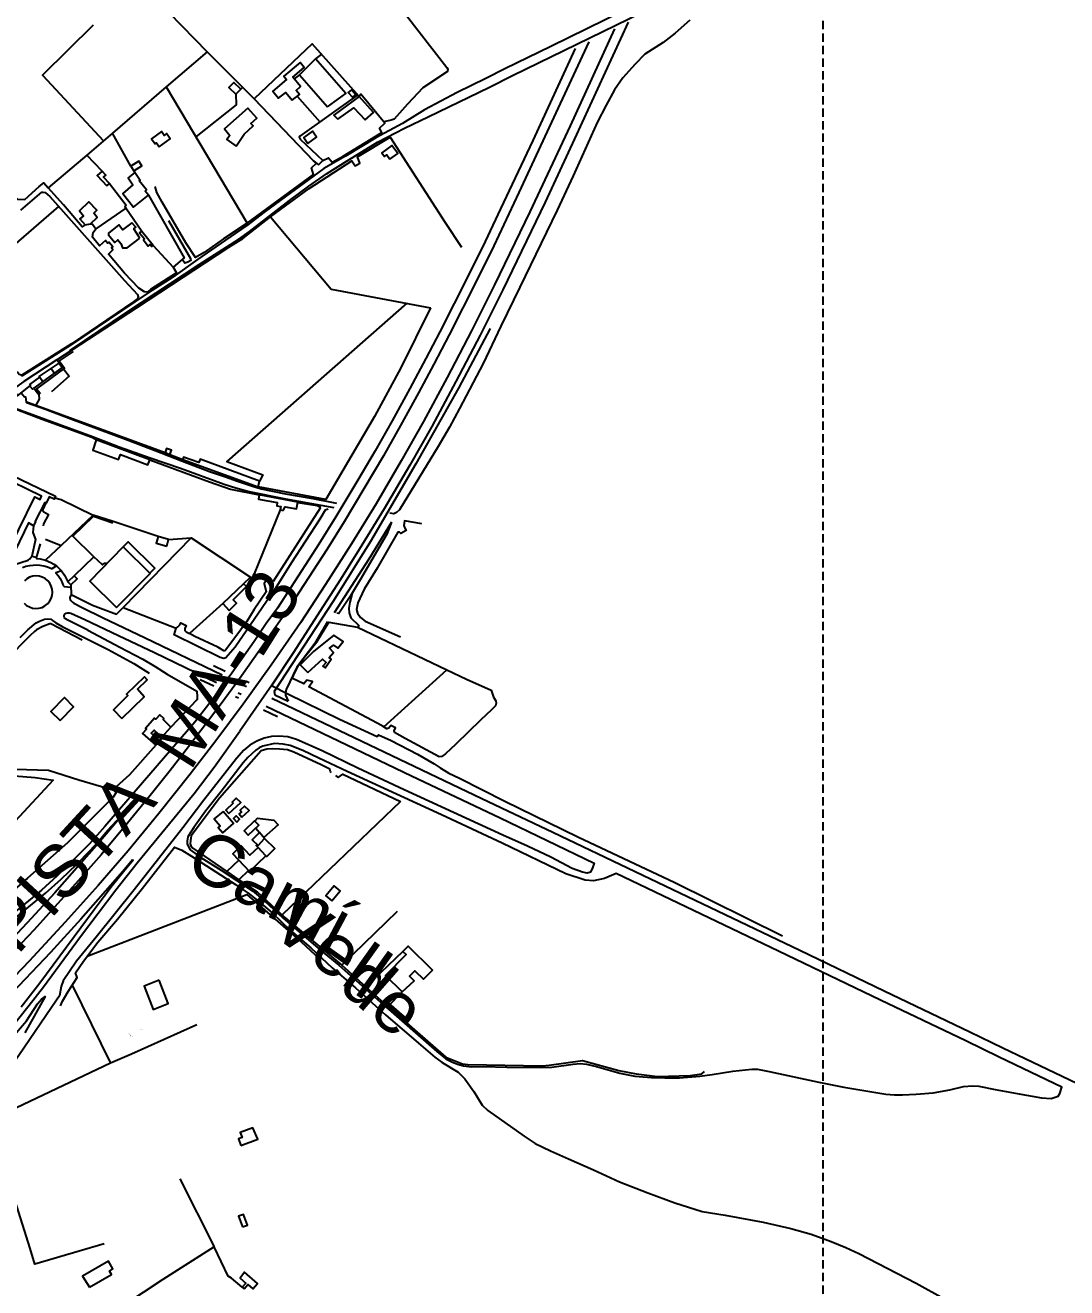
# Model space of a CAD drawing. Header units: millimetres. Extents: x 487814 to 495125, y 4392873 to 4398925.
# Drawn here: x 493557 to 494349, y 4396120 to 4397081 of the extents above; entities that cross this region are included whole.
import ezdxf
from ezdxf.enums import TextEntityAlignment as Align

# ---------------------------------------------------------------- set-up
doc = ezdxf.new("R2010")
doc.units = ezdxf.units.MM
doc.linetypes.add('TRAZOS2', pattern=[9.525, 6.35, -3.175])
for name, color, linetype in [('Acometida_rotulo', 7, 'Continuous'), ('Cartografia_Base', 8, 'Continuous'), ('Texto_Cartografia_Territorial', 7, 'Continuous'), ('Tramo_MT__15_S_E_Trazado', 5, 'TRAZOS2')]:
    doc.layers.add(name, color=color, linetype=linetype)
doc.styles.get("Standard").update_dxf_attribs({"font": 'arial.ttf'})

msp = doc.modelspace()

# ---------------------------------------------------------------- linework, layer by layer
at = {"layer": 'Cartografia_Base'}
for p, q in [((493824.47, 4397117.07, 103.35), (493877.32, 4397048.73, 99.79)), ((493665.82, 4397090.56, 105.06), (493695.21, 4397060.81, 104.54)), ((493782.07, 4397058.84, 100.88), (493777.56, 4397055.26, 100.89)), ((493765.18, 4397043.17, 100.89), (493761.18, 4397040.19, 100.89)), ((493663.99, 4397034.15, 102.28), (493623.2, 4396998.87, 101.88)), ((493722.04, 4397033.65, 101.08), (493720.72, 4397032.36, 101.05)), ((493763.45, 4397026.86, 100.47), (493780.67, 4397007.4, 100)), ((493623.2, 4396998.87, 101.88), (493603.55, 4396982.06, 101.85)), ((493637.07, 4396973.77, 103.77), (493623.2, 4396998.87, 101.88)), ((493603.55, 4396982.06, 101.85), (493574.25, 4396957.14, 101.98)), ((493615.15, 4396969.91, 102.93), (493603.55, 4396982.06, 101.85)), ((493639.3, 4396970.18, 103.77), (493640.02, 4396968.97, 103.77)), ((493582.04, 4396943.14, 101.11), (493536.19, 4396903.33, 99.59)), ((493633.12, 4396941.82, 101.98), (493610.5, 4396926.08, 101.61)), ((493645.39, 4396924, 101.94), (493633.12, 4396941.82, 101.98)), ((493654.05, 4396913.4, 101.6), (493669.24, 4396896.85, 101.22)), ((493567.91, 4396813.12, 98.78), (493570.17, 4396809.84, 98.55)), ((493576.57, 4396819.83, 97.68), (493578.95, 4396816.31, 98.44)), ((493570.17, 4396809.84, 98.55), (493563.17, 4396804.67, 98.36)), ((493563.17, 4396804.67, 98.36), (493566.98, 4396799.94, 99.15)), ((493564.67, 4396791.95, 99.79), (493663.12, 4396755.75, 98.4)), ((493568.13, 4396800.88, 97.93), (493566.98, 4396799.94, 99.15)), ((493666.78, 4396754.42, 98.4), (493676.61, 4396750.63, 98.4)), ((493781.05, 4396715.98, 94.45), (493780.66, 4396714.44, 94.2)), ((493608.49, 4396708.27, 97.4), (493583.94, 4396685.05, 97.76)), ((493750.57, 4396712.2, 97.25), (493730.72, 4396663.58, 96.65)), ((493563.01, 4396700.15, 97.48), (493562.55, 4396695, 97.51)), ((493568.05, 4396686.37, 98.13), (493565.02, 4396675.77, 98.69)), ((493572.15, 4396689.81, 97.93), (493583.94, 4396685.05, 97.76)), ((493683, 4396690.91, 95.35), (493728.02, 4396661.1, 95.92)), ((493583.94, 4396685.05, 97.76), (493572.23, 4396673.81, 98.3)), ((493608.77, 4396676.48, 96.92), (493593.89, 4396662.11, 97.57)), ((493730.72, 4396663.58, 96.65), (493740.4, 4396659.3, 95.6)), ((493706.9, 4396641.05, 98.55), (493681.77, 4396618.02, 95.91)), ((493699.98, 4396593.69, 91.28), (493708.74, 4396589.57, 97.96)), ((493829.46, 4396547.05, 95.77), (493877.28, 4396590.61, 93.49)), ((493689.72, 4396583.1, 91.82), (493700.22, 4396578.19, 97.96)), ((493724.83, 4396581.86, 98.02), (493727.06, 4396580.8, 98.03)), ((493718.55, 4396572.99, 91.2), (493720.85, 4396571.89, 91.21)), ((493722.72, 4396578.88, 91.08), (493724.98, 4396577.81, 91.07)), ((493743.95, 4396578.48, 98.65), (493756.55, 4396572.22, 93.67)), ((493746.51, 4396571.48, 98.1), (493756.56, 4396566.66, 91.03)), ((493716.65, 4396570.3, 97.98), (493718.97, 4396569.19, 97.99)), ((493738.01, 4396560.06, 98.01), (493748.55, 4396554.86, 91.07)), ((493660.7, 4396539.22, 100.19), (493659, 4396536.49, 100.3)), ((493842.03, 4396490.4, 93.71), (493752.1, 4396404.09, 95.5)), ((493732, 4396470.04, 97.95), (493734.94, 4396466.76, 97.95)), ((493719.16, 4396445.66, 97.8), (493709.97, 4396436.96, 96.68)), ((493709.97, 4396436.96, 96.68), (493719.18, 4396430.77, 96.42)), ((493726.5, 4396437.91, 96.65), (493719.18, 4396430.77, 96.42)), ((493839.64, 4396406.62, 94.7), (493797.56, 4396365.69, 94.13)), ((493843.95, 4396376.22, 93.67), (493815.71, 4396349.41, 93.78)), ((493797.56, 4396365.69, 94.13), (493815.71, 4396349.41, 93.78)), ((493592.49, 4396350.57, 99.87), (493621.53, 4396291.13, 97.26)), ((493843.34, 4396345.61, 92.56), (493832.42, 4396334.42, 92.79)), ((493621.53, 4396291.13, 97.26), (493522.94, 4396244.55, 96.69)), ((493674.37, 4396203.14, 95.36), (493700.42, 4396151.38, 96.66))]:
    msp.add_line(p, q, dxfattribs=at)
for points in [[(494052.55, 4397112.1, 102.38), (493956.38, 4397064.74, 105.03), (493921.56, 4397047.86, 102.7), (493907.05, 4397040.47, 101.85), (493885.23, 4397029.76, 99.43), (493860.4, 4397016.63, 98.72), (493843.59, 4397006.14, 98.67), (493823.39, 4396995.37, 98.9), (493800.24, 4396981.29, 98.57), (493783.84, 4396972.04, 98.77), (493739.18, 4396939.15, 98.3), (493725.9, 4396929.13, 98.39), (493716.47, 4396922.42, 98.34), (493687.69, 4396902.58, 98.18), (493669.05, 4396889.27, 97.81), (493650.27, 4396877.38, 98.09), (493591.78, 4396837.71, 98.3), (493554.45, 4396814.16, 98.15), (493554.17, 4396814.15, 98.17), (493554.03, 4396814.63, 98.3)], [(493590.85, 4396832.94, 97.67), (493591.2, 4396833.62, 97.5), (493633.92, 4396862.56, 97.59), (493688.94, 4396898.9, 98.24), (493719.06, 4396918.08, 98.37), (493727.18, 4396923.95, 98.4), (493757.74, 4396947.69, 98.3), (493772.34, 4396958.42, 98.44), (493785.87, 4396967.98, 98.58), (493801.63, 4396977.87, 98.64), (493824.71, 4396992, 98.71), (493845.06, 4397002.51, 98.5), (493863.14, 4397011.12, 98.51), (493909.67, 4397033.76, 101.27), (493927.25, 4397042.77, 103.2), (494044.79, 4397100.23, 103.51)], [(493608.28, 4397081.02, 104.77), (493569.93, 4397042.82, 103.27), (493616.34, 4396992.94, 102.82)], [(494015.3, 4397083.27, 98.19), (493974.46, 4396994.58, 98.1), (493952.09, 4396946.39, 97.88), (493919.93, 4396879.66, 97.68), (493902.77, 4396845.06, 97.74), (493884.26, 4396809.75, 97.71), (493865.85, 4396775.62, 97.78), (493849.16, 4396746.13, 97.86), (493829.77, 4396712.96, 97.95), (493810.71, 4396682.07, 98.16), (493796.46, 4396659.34, 98.31), (493780.82, 4396634.77, 98.48), (493760.67, 4396603.56, 98.57), (493744.26, 4396578.94, 98.65), (493719.97, 4396543.95, 98.77)], [(494062.13, 4397084.7, 96.13), (494050.87, 4397074.84, 96.43), (494041.93, 4397067.92, 96.44), (494027.94, 4397058.89, 96.86), (494020.54, 4397051.26, 97.21), (494011.18, 4397040.91, 97.28), (494004.86, 4397031.7, 97.25), (493998.45, 4397020.13, 97.25), (493991.79, 4397006.81, 97.26), (493973.35, 4396966.32, 96.89), (493961.13, 4396940.31, 96.37), (493932.88, 4396881.61, 95.61), (493918.48, 4396852.06, 95.38), (493904.85, 4396823.51, 95.08), (493887.07, 4396789.44, 94.88), (493879.4, 4396775.1, 95), (493870.7, 4396760.39, 95.03), (493841.23, 4396712.18, 94.4), (493839.03, 4396710.12, 94.4), (493837.05, 4396709.14, 94.29), (493834.12, 4396709.61, 94.28)], [(494004.88, 4397078.09, 98.24), (493971.08, 4397004.35, 98.17), (493940.43, 4396938.85, 97.63), (493913.57, 4396883.31, 97.68), (493896.22, 4396848.33, 97.74), (493877.71, 4396813.02, 97.71), (493859.62, 4396779.48, 97.78), (493842.67, 4396749.53, 97.86), (493823.55, 4396716.82, 97.95), (493804.73, 4396686.32, 98.16), (493785.13, 4396655.35, 98.28), (493765.99, 4396626.27, 98.23), (493743.73, 4396593.97, 98.22), (493722.44, 4396564.44, 98.51), (493701.75, 4396536.51, 98.4), (493682.15, 4396511.11, 98.46), (493658.35, 4396481.14, 98.61), (493634.99, 4396452.9, 98.51), (493612.12, 4396426.46, 98.62), (493587.17, 4396398.46, 98.66), (493559.62, 4396368.72, 99.01), (493531.68, 4396339.71, 99.02)], [(493985.26, 4397068.34, 98.31), (493957.06, 4397007.09, 97.89), (493932.19, 4396953.69, 97.62), (493912.99, 4396913.21, 97.55), (493900.15, 4396886.94, 97.47), (493879.08, 4396845.42, 97.61), (493867.41, 4396822.93, 97.6), (493855.92, 4396801.23, 97.63), (493842.19, 4396776.48, 97.62), (493829.13, 4396753.36, 97.76), (493799.27, 4396703.16, 97.83), (493786.24, 4396682.36, 97.7), (493754.57, 4396633.48, 97.91), (493746, 4396621.35, 98.02), (493736.74, 4396607.69, 97.83), (493719.77, 4396583.7, 98.15), (493705.82, 4396564.66, 98.29), (493681, 4396531.9, 98.45), (493666.84, 4396513.82, 98.26), (493651.74, 4396494.91, 98.59), (493634.5, 4396473.72, 98.53), (493614.38, 4396449.7, 98.68), (493597.1, 4396429.89, 98.65), (493563.47, 4396392.71, 98.72), (493544.34, 4396372.41, 98.98)], [(493974.98, 4397063.23, 98.22), (493942.71, 4396993.35, 97.75), (493918.22, 4396941.17, 97.53), (493906.4, 4396916.43, 97.55), (493893.91, 4396890.88, 97.47), (493872.04, 4396847.77, 97.61), (493861.39, 4396827.25, 97.6), (493849.31, 4396804.44, 97.63), (493835.65, 4396779.82, 97.62), (493822.78, 4396757.04, 97.76), (493809.64, 4396734.81, 97.74), (493793, 4396706.98, 97.83), (493779.97, 4396686.18, 97.7), (493748.45, 4396637.53, 97.91), (493740.07, 4396625.67, 98.02), (493730.8, 4396612, 97.83), (493713.85, 4396588.04, 98.15), (493699.8, 4396568.86, 98.29)], [(493779.73, 4396974.73, 100.09), (493782.97, 4396978.07, 100.23), (493787.3, 4396979.96, 100.48), (493790.2, 4396976.72, 100.28), (493798.57, 4396981.43, 100.05), (493827.85, 4396999.24, 99.89), (493826.21, 4397002.73, 101.78), (493830.31, 4397006.31, 101.82), (493812.03, 4397028.49, 102.63), (493810.68, 4397026.81, 102.78), (493774.92, 4397066.84, 103.92), (493730.76, 4397024.82, 102.06), (493775.92, 4396977.77, 101.37), (493779.73, 4396974.73, 100.09)], [(493663.99, 4397034.15, 102.28), (493725.46, 4396930.34, 101.45), (493776.03, 4396967.25, 99.6), (493774.54, 4396972.35, 99.72), (493778.32, 4396975.87, 101.9), (493775.92, 4396977.77, 101.37), (493730.76, 4397024.82, 102.06), (493695.21, 4397060.81, 104.54), (493663.99, 4397034.15, 102.28)], [(493759.84, 4397023.83, 100.46), (493765.2, 4397028.32, 100.48), (493762.7, 4397031.3, 100.61), (493766.18, 4397034.23, 100.62), (493760.11, 4397041.46, 100.94), (493768.83, 4397048.77, 100.97), (493765.71, 4397052.49, 101.1), (493753.33, 4397042.1, 101.09), (493755.49, 4397039.53, 100.98), (493745.05, 4397030.77, 100.95), (493749.43, 4397025.33, 100.71), (493754.8, 4397029.84, 100.73), (493759.84, 4397023.83, 100.46)], [(493786.48, 4397018.78, 101.51), (493800.57, 4397028.94, 101.66), (493777.56, 4397055.26, 102.08), (493765.18, 4397043.17, 101.85), (493786.48, 4397018.78, 101.51)], [(493877.32, 4397048.73, 99.79), (493878.14, 4397047.5, 99.79), (493877.77, 4397045.65, 99.8), (493859.02, 4397033.28, 99.64), (493847.46, 4397020.85, 100), (493837.31, 4397009.58, 100.03), (493835.07, 4397008.61, 100.66), (493829.47, 4397007.37, 100.83)], [(493716.9, 4397028.39, 105.89), (493720.72, 4397032.36, 105.89), (493715.46, 4397037.42, 105.89), (493711.64, 4397033.45, 105.89), (493716.9, 4397028.39, 105.89)], [(493491.59, 4397022.91, 103.92), (493492.52, 4397021.69, 103.92), (493490.13, 4397016.53, 102.37), (493550.91, 4396948.62, 101.43), (493556.3, 4396948.34, 101.38), (493567.2, 4396958.26, 101.74), (493570.79, 4396960.98, 101.93), (493574.25, 4396957.14, 101.98)], [(493716.9, 4397028.39, 100.93), (493717.2, 4397020.31, 100.69), (493686.58, 4396996, 100.12)], [(493809.57, 4397028.05, 102.93), (493765.63, 4396996.64, 102.63), (493765.16, 4396995.83, 102.89), (493765.76, 4396994.32, 102.59), (493782.97, 4396978.07, 102.4)], [(493794.37, 4397009.54, 100), (493806.59, 4397018.19, 100), (493815.16, 4397009.04, 100), (493821.47, 4397014.54, 100), (493810.68, 4397026.81, 100), (493791.52, 4397012.49, 100), (493794.37, 4397009.54, 100)], [(493805.58, 4397026.12, 103.91), (493807.94, 4397028.18, 103.91), (493804.72, 4397031.87, 103.91), (493802.36, 4397029.81, 103.91), (493805.58, 4397026.12, 103.91)], [(493717.18, 4396988.85, 99.85), (493723.13, 4396998.17, 100.03), (493729.95, 4397004.3, 100.19), (493728.38, 4397006.05, 100.25), (493732.93, 4397010.13, 100.35), (493725.91, 4397017.94, 100.62), (493708.3, 4397002.13, 100.16), (493712.38, 4396997.08, 100.04), (493710.06, 4396994.06, 100), (493717.18, 4396988.85, 99.85)], [(493658.69, 4396988.48, 100.29), (493666.88, 4396994.52, 100.35), (493664.19, 4396998.43, 100.45), (493662.47, 4396997.15, 100.44), (493660.35, 4397000.02, 100.51), (493652.74, 4396994.4, 100.46), (493655.43, 4396990.75, 100.36), (493656.45, 4396991.51, 100.37), (493658.69, 4396988.48, 100.29)], [(493743.2, 4396935.08, 98.85), (493772.57, 4396956.8, 99.08), (493805.16, 4396977.8, 99.39), (493807.6, 4396973.94, 99.05), (493811.19, 4396975.88, 99.05), (493809.29, 4396980.7, 99.08), (493834.37, 4396995.64, 99.39), (493875.99, 4396930.95, 97.18), (493888.6, 4396911.95, 96.99)], [(493771.73, 4396990.97, 104.1), (493778.35, 4396995.76, 104.1), (493775.11, 4397000.25, 104.1), (493768.49, 4396995.45, 104.1), (493771.73, 4396990.97, 104.1)], [(493834.06, 4396979.08, 98.03), (493839.97, 4396983.41, 98.01), (493835.45, 4396989.45, 98.33), (493827.84, 4396983.88, 98.36), (493829.93, 4396981.03, 98.21), (493831.69, 4396982.32, 98.2), (493834.06, 4396979.08, 98.03)], [(493639.3, 4396970.18, 103.91), (493645.45, 4396974, 103.91), (493643.22, 4396977.59, 103.91), (493637.07, 4396973.77, 103.91), (493639.3, 4396970.18, 103.91)], [(493618.72, 4396958.62, 103.38), (493620.71, 4396960.54, 103.38), (493616.36, 4396965.41, 103.38), (493617.92, 4396966.8, 103.38), (493615.15, 4396969.91, 103.38), (493611.52, 4396966.66, 103.38), (493618.72, 4396958.62, 103.38)], [(493640.02, 4396968.97, 100.04), (493634.91, 4396964.86, 100), (493638.48, 4396959.38, 99.86), (493630.91, 4396952.79, 100), (493639.1, 4396942.42, 99.89), (493650.39, 4396951.65, 99.57), (493647.96, 4396954.75, 99.67), (493648.96, 4396955.74, 99.64), (493643.48, 4396962.42, 99.82), (493644.02, 4396962.78, 99.82), (493640.02, 4396968.97, 100.04)], [(493602.26, 4396928.97, 101.53), (493600.09, 4396927.48, 101.6), (493585.79, 4396944.32, 101.93), (493574.25, 4396957.14, 101.98)], [(493620.71, 4396960.54, 102.25), (493633.54, 4396944.04, 102.17), (493632.37, 4396942.91, 101.98), (493633.12, 4396941.82, 101.98)], [(493725.46, 4396930.34, 99.18), (493707.4, 4396918.42, 99.09), (493692.82, 4396908.03, 98.89), (493686.24, 4396904.1, 98.86), (493678.82, 4396915.44, 99), (493660.75, 4396946.38, 99.44), (493656.83, 4396953.58, 99.57), (493655.42, 4396958.33, 99.58)], [(493553.42, 4396940.12, 101.9), (493569.34, 4396953.9, 102.27), (493570.25, 4396953.92, 101.27), (493571.83, 4396953.54, 101.28), (493575.39, 4396950.64, 101.55), (493632.25, 4396886.8, 99.48), (493642.05, 4396876.03, 99.58), (493642.7, 4396874.26, 99.59), (493642.3, 4396873, 99.59), (493639.38, 4396870.68, 99.58), (493591.98, 4396838.55, 99.17), (493554.03, 4396814.63, 99.35), (493552.09, 4396815.3, 99.35), (493550.72, 4396817.22, 99.35)], [(493602.26, 4396928.97, 100.11), (493606.41, 4396929.77, 100.04), (493611.54, 4396934.72, 100.02), (493608.8, 4396937.82, 100.12), (493611.17, 4396940.16, 100.11), (493605.11, 4396946.53, 100.34), (493597.93, 4396939.83, 100.33), (493600.95, 4396935.93, 100.25), (493598.16, 4396933.65, 100.21), (493602.26, 4396928.97, 100.11)], [(493650.39, 4396951.65, 103.54), (493677.57, 4396903.88, 102.13), (493676.14, 4396902.74, 102.13)], [(493580.87, 4396826.34, 100.09), (493641.46, 4396865.95, 101.37), (493711.45, 4396912.15, 100.8), (493722.32, 4396918.63, 100.53), (493743.2, 4396935.08, 100.49), (493789.38, 4396880, 99.27), (493865.01, 4396866.02, 98.21)], [(493606.41, 4396929.77, 101.61), (493607.83, 4396929.53, 101.61), (493610.5, 4396926.08, 101.61)], [(493665.74, 4396932.28, 99.02), (493682.5, 4396903.38, 98.59), (493682.62, 4396901.99, 98.46), (493680.33, 4396900.6, 98.47), (493678.02, 4396899.78, 98.49), (493676.14, 4396902.74, 98.97), (493669.24, 4396896.85, 99.22), (493671.79, 4396892.43, 99.13), (493651.97, 4396879.82, 99.81), (493649.73, 4396877.95, 99.81), (493647.42, 4396878.07, 99.81), (493643, 4396880.84, 99.81), (493632.34, 4396892.21, 100.57), (493620.08, 4396906.78, 101.22), (493623.43, 4396910.02, 101.22), (493622.33, 4396911.46, 101.22), (493623.35, 4396912.28, 101.22), (493620.39, 4396915.77, 101.22), (493619.3, 4396915.03, 101.22), (493617.76, 4396917.13, 101.35), (493613.15, 4396913.06, 101.5), (493607.83, 4396919.66, 101.61), (493608.43, 4396923.28, 101.61), (493610.5, 4396926.08, 101.61)], [(493643.78, 4396919.01, 99.23), (493639.41, 4396926.02, 99.53), (493640.81, 4396927.29, 99.53), (493637.83, 4396930.61, 99.69), (493630.71, 4396925.23, 99.73), (493627.79, 4396928.95, 99.9), (493619.97, 4396922.85, 99.93), (493620.01, 4396921.57, 99.87), (493624.75, 4396915.51, 99.62), (493627.15, 4396917.57, 99.63), (493629.47, 4396914.74, 99.5), (493630.76, 4396911.49, 99.39), (493634.31, 4396911.66, 99.3), (493643.78, 4396919.01, 99.23)], [(493645.39, 4396924, 102.65), (493643.75, 4396923.04, 102.65), (493647.55, 4396918.4, 102.65), (493646.54, 4396917.57, 102.65), (493650.33, 4396912.93, 102.65), (493651.65, 4396914.01, 102.65), (493652.91, 4396912.47, 102.65), (493654.05, 4396913.4, 102.65), (493645.39, 4396924, 102.65)], [(493846.94, 4396869.36, 96.22), (493709.95, 4396749.09, 95.84), (493737.34, 4396738.74, 96.07), (493734.79, 4396733.93, 96.07)], [(493865.01, 4396866.02, 98.21), (493842.36, 4396820.18, 98.17), (493822.37, 4396783.22, 97.75), (493785.39, 4396720.1, 97.44), (493733.84, 4396729.77, 98.05)], [(493910.18, 4396850.13, 98.18), (493886.14, 4396804.84, 98.76), (493853.81, 4396747.18, 98.91), (493819.38, 4396688.01, 98.53), (493791.04, 4396643.08, 98.68), (493746.01, 4396573.91, 98.49), (493746.51, 4396571.48, 98.1)], [(493593.12, 4396832.77, 97.76), (493582.61, 4396825.71, 97.66), (493586.59, 4396819.92, 97.48), (493565.28, 4396804.25, 97.48), (493568.13, 4396800.88, 97.66)], [(493576.57, 4396819.83, 97.82), (493582.64, 4396823.87, 97.65), (493580.87, 4396826.34, 97.84), (493555.57, 4396809.85, 98.01), (493547.46, 4396804.1, 97.98), (493550.79, 4396798.99, 97.81), (493560.78, 4396806.74, 97.73), (493560.2, 4396807.48, 97.77), (493567.91, 4396813.12, 97.81), (493567.42, 4396813.76, 97.86), (493576.57, 4396819.83, 97.82)], [(493582.64, 4396823.87, 98.81), (493584.73, 4396820.57, 98.94), (493570.17, 4396809.84, 98.55)], [(493585.86, 4396819.38, 97.6), (493590.17, 4396813.85, 97.6), (493576.61, 4396802.03, 97.5)], [(493560.24, 4396806.32, 98.62), (493562.13, 4396803.91, 98.34), (493563.17, 4396804.67, 98.36)], [(493553.67, 4396801.22, 100.09), (493556.2, 4396798.17, 99.88), (493556.82, 4396798.09, 99.82), (493557.43, 4396794.26, 101), (493558.06, 4396794.36, 101), (493558.46, 4396794.24, 100.01), (493564.67, 4396791.95, 99.79)], [(493557.43, 4396794.26, 97.53), (493557.61, 4396793.95, 97.53), (493572.19, 4396788.79, 97.28), (493591.3, 4396781.5, 97), (493635.02, 4396765.32, 95.62), (493655.57, 4396757.49, 95.35), (493676.37, 4396749.22, 95.16), (493696.87, 4396741.5, 95.14), (493708.92, 4396737.37, 95.14), (493717.31, 4396734.29, 95.04), (493728.82, 4396730.59, 94.93), (493736.08, 4396728.08, 94.85), (493754.55, 4396724.47, 95.06), (493775.36, 4396720.89, 94.81), (493793.33, 4396717.42, 94.53)], [(493566.98, 4396799.94, 99.15), (493567.22, 4396796.41, 99.28), (493564.67, 4396791.95, 99.79)], [(493610.74, 4396765.45, 98.82), (493607.31, 4396767.33, 98.78), (493569.53, 4396781.05, 97.61), (493547.85, 4396789.25, 98.73), (493545.6, 4396789.96, 98.74), (493543.1, 4396790.45, 98.74), (493538.66, 4396791.12, 98.74), (493536.85, 4396791.2, 98.79), (493532.3, 4396790.93, 98.99), (493529.51, 4396790.49, 99.52), (493528.25, 4396790.08, 99.66), (493523.29, 4396787.77, 99.8), (493504.86, 4396775.67, 100.31), (493497.71, 4396770.61, 100.48), (493496.02, 4396769.16, 100.44), (493492.29, 4396764.55, 100.94)], [(493546.24, 4396790.62, 97.74), (493607.89, 4396767.93, 96.94), (493628.26, 4396760.13, 95.78), (493651.86, 4396751.71, 95.77), (493674.71, 4396743.88, 95.32), (493707.93, 4396731.66, 95.16), (493716.83, 4396728.92, 95.12), (493726.94, 4396726.18, 94.72), (493754.55, 4396720.63, 94.74), (493791.36, 4396714.12, 94.22)], [(493610.74, 4396765.45, 96.76), (493608.21, 4396757.7, 96.74), (493627.67, 4396750.48, 96.01), (493629.06, 4396754.22, 95.91), (493649.92, 4396746.47, 95.83), (493651.36, 4396750.35, 95.79), (493610.74, 4396765.45, 96.76)], [(493509.25, 4396756.45, 97.83), (493579.86, 4396722.74, 97.04), (493578.64, 4396720.26, 97.06), (493574.9, 4396722.06, 97.29), (493572.65, 4396717.39, 97.32), (493571.65, 4396717.9, 97.38), (493564.38, 4396703.48, 97.45), (493564.61, 4396703.37, 97.45), (493563.01, 4396700.15, 97.48), (493559.26, 4396702.21, 97.52), (493549.04, 4396681.31, 97.69)], [(493666.78, 4396754.42, 98.85), (493667.9, 4396757.5, 98.85), (493664.24, 4396758.83, 98.85), (493663.12, 4396755.75, 98.85), (493666.78, 4396754.42, 98.85)], [(493651.36, 4396750.35, 99.35), (493696.82, 4396733.44, 98.32), (493712.9, 4396727.99, 97.9), (493734.63, 4396723.74, 96.87)], [(493733.84, 4396729.77, 94.88), (493734.79, 4396733.93, 94.91), (493689.66, 4396750.67, 95.33), (493688.62, 4396748.24, 95.25), (493677.12, 4396752.35, 95.26), (493676.61, 4396750.63, 95.2), (493733.84, 4396729.77, 94.88)], [(493539.76, 4396672.5, 97.67), (493564, 4396722.11, 97.85), (493568.01, 4396720.2, 97.61), (493569.18, 4396722.68, 97.59), (493536.65, 4396738.4, 97.11)], [(493572.48, 4396717.48, 97.78), (493569.77, 4396711.97, 97.78), (493570.75, 4396710.59, 97.78), (493574.32, 4396708.7, 97.85), (493570.56, 4396701.49, 97.77), (493570.36, 4396699.97, 97.74)], [(493579.16, 4396721.31, 98.49), (493584.13, 4396720.03, 98.47), (493608.49, 4396708.27, 97.4)], [(493752.9, 4396711.62, 94.8), (493754.34, 4396714.5, 94.78), (493763.12, 4396713.06, 94.78), (493764.02, 4396718.09, 94.69), (493734.63, 4396723.74, 94.75), (493734.17, 4396720.35, 94.84), (493748.24, 4396717.91, 94.79), (493747.95, 4396715.22, 94.79), (493751.14, 4396714.72, 94.78), (493750.57, 4396712.2, 94.79), (493752.9, 4396711.62, 94.8)], [(493763.95, 4396717.69, 96.26), (493778.66, 4396715.44, 95.52), (493780.66, 4396714.44, 95.52), (493781.04, 4396713.39, 95.52), (493745.22, 4396657.58, 95.29), (493740.4, 4396659.3, 95.6)], [(493618.83, 4396671.33, 96.91), (493617.82, 4396671.49, 96.91), (493616.91, 4396671.33, 96.91), (493616.09, 4396670.92, 96.91), (493615.42, 4396670.31, 96.9), (493608.77, 4396676.48, 96.75), (493592.93, 4396692.1, 96.74), (493608.68, 4396707.4, 96.65), (493623.22, 4396702.28, 96.54)], [(493657.82, 4396691.95, 98.36), (493622.94, 4396703.6, 99.35), (493608.49, 4396708.27, 97.4)], [(493787.18, 4396712.7, 94.28), (493784.76, 4396711.96, 94.34), (493780.75, 4396705.24, 94.54), (493759.08, 4396671.71, 94.56), (493746.68, 4396652.01, 94.69), (493737.03, 4396637.71, 94.69), (493716.38, 4396607.76, 94.6), (493709.36, 4396599.51, 94.56), (493707.65, 4396599.06, 94.56), (493704.94, 4396599.84, 94.51), (493669.98, 4396617.16, 95.28), (493671.43, 4396622.12, 95.01)], [(493835.39, 4396702.8, 94.1), (493818.1, 4396674.75, 95.13), (493791.76, 4396633.87, 95.2)], [(493835.39, 4396702.8, 94.29), (493831.62, 4396693.6, 94.37), (493811.56, 4396658.93, 94.47), (493803.95, 4396646.39, 94.47), (493797.27, 4396636.31, 94.45), (493795.11, 4396633.35, 94.33), (493793.58, 4396633.69, 94.33)], [(493858.38, 4396701.55, 94.75), (493845.25, 4396703.87, 95.4), (493844.76, 4396700.28, 95.41), (493845.33, 4396698.22, 95.46), (493846.51, 4396696.42, 95.74), (493842.29, 4396694.17, 95.74), (493841.34, 4396695.22, 95.32), (493840.17, 4396695.16, 95.3), (493824.3, 4396667.95, 95.11), (493814.6, 4396651.87, 95.22), (493809.61, 4396641.57, 95.1), (493808.63, 4396636.43, 95.12), (493809.51, 4396633.58, 95.17), (493811.57, 4396630.41, 95.18), (493815.12, 4396627.6, 95.16), (493842.09, 4396615.69, 95.96)], [(493562.55, 4396695, 98.13), (493564.44, 4396689.63, 97.58), (493561.63, 4396676.94, 98.35)], [(493631.1, 4396683.96, 100.54), (493634.89, 4396687.8, 100.54), (493655.2, 4396667.77, 100.54), (493651.41, 4396663.93, 100.54)], [(493665.75, 4396689.75, 98.32), (493683, 4396690.91, 97.06), (493631.28, 4396638, 97.52)], [(493664.31, 4396684.56, 99.54), (493665.75, 4396689.75, 99.54), (493657.82, 4396691.95, 99.54), (493656.38, 4396686.76, 99.54), (493664.31, 4396684.56, 99.54)], [(493543.91, 4396670.44, 99.43), (493545.51, 4396669.98, 99.43), (493547.08, 4396670, 99.43), (493558.85, 4396673.95, 99.43), (493560.25, 4396674.82, 99.43), (493561.63, 4396676.94, 98.35)], [(493561.63, 4396676.94, 98.35), (493561.7, 4396677.04, 99.43), (493564.76, 4396676.21, 99.43), (493565.02, 4396675.77, 98.69)], [(493626.07, 4396637.8, 95.59), (493651.63, 4396663.72, 95.75), (493631.1, 4396683.96, 96.48), (493605.73, 4396657.86, 96.82), (493626.07, 4396637.8, 95.59)], [(493580.5, 4396669.5, 97.75), (493576.99, 4396667.4, 97.75), (493576.69, 4396667.34, 97.76), (493573.54, 4396668.53, 97.74), (493570.89, 4396669.3, 97.7), (493568.17, 4396669.79, 97.67), (493565.42, 4396670.02, 97.63), (493562.66, 4396669.97, 97.6), (493559.91, 4396669.64, 97.57), (493557.22, 4396669.04, 97.53), (493554.6, 4396668.18, 97.5)], [(493565.02, 4396675.77, 98.69), (493565.37, 4396675.18, 99.43), (493568.15, 4396674.85, 99.43), (493572.23, 4396673.81, 98.3)], [(493572.23, 4396673.81, 98.3), (493576.12, 4396672.24, 99.43), (493578.55, 4396670.86, 99.43), (493580.5, 4396669.5, 99.43), (493584.36, 4396665.73, 99.32), (493586.54, 4396662.51, 99.27), (493589.06, 4396657.51, 99.22)], [(493577.44, 4396649.57, 98.14), (493577.23, 4396651.83, 98.11), (493576.54, 4396654.2, 98.09), (493575.39, 4396656.4, 98.08), (493573.83, 4396658.32, 98.07), (493571.92, 4396659.89, 98.05), (493569.73, 4396661.05, 98.04), (493567.36, 4396661.75, 98.02), (493564.89, 4396661.96, 98.01), (493562.43, 4396661.69, 98), (493560.08, 4396660.93, 97.98), (493557.92, 4396659.71, 97.97), (493556.05, 4396658.1, 97.95)], [(493584.36, 4396665.73, 96.49), (493580.05, 4396664.33, 97.07), (493581.71, 4396662.26, 97.07), (493583.25, 4396659.91, 97.06), (493584.55, 4396657.41, 97.06), (493585.65, 4396654.63, 97.06), (493586.03, 4396654.1, 97.06), (493586.44, 4396653.82, 97.06), (493591.43, 4396653.32, 97.06)], [(493591.39, 4396655.07, 96.9), (493596.19, 4396659.64, 96.88), (493593.89, 4396662.11, 96.92), (493589.06, 4396657.51, 96.94), (493591.39, 4396655.07, 96.9)], [(493740.4, 4396659.3, 95.6), (493738.51, 4396656.27, 95.58), (493740.04, 4396649.81, 95.57), (493730.91, 4396636.27, 95.13), (493725.23, 4396627.36, 95.16), (493720.42, 4396620.57, 95.17), (493709.39, 4396605.6, 95.13), (493708.58, 4396604.98, 95.13), (493707.73, 4396605.02, 95.13), (493703.08, 4396607.63, 95.2), (493685.67, 4396615.92, 95.91), (493681.77, 4396618.02, 95.91)], [(493722.82, 4396655.92, 97.33), (493728.02, 4396661.1, 96.61), (493729.49, 4396660.56, 96.61), (493730.72, 4396663.58, 96.65)], [(493555.9, 4396641.2, 97.85), (493557.75, 4396639.55, 97.83), (493559.89, 4396638.3, 97.82), (493562.23, 4396637.5, 97.81), (493564.68, 4396637.18, 97.79), (493567.15, 4396637.35, 97.78), (493569.54, 4396638.02, 97.76), (493571.74, 4396639.14, 97.75), (493573.68, 4396640.68, 97.74), (493575.28, 4396642.57, 97.72), (493576.46, 4396644.74, 97.71), (493577.2, 4396647.11, 97.69), (493577.44, 4396649.57, 98.14)], [(493591.39, 4396655.07, 98.45), (493591.57, 4396647.68, 97.72), (493607.94, 4396639.71, 97.52), (493626.25, 4396632.86, 97.56), (493631.28, 4396638, 97.52)], [(493711.82, 4396635.69, 94.97), (493717.41, 4396641.27, 95), (493714.84, 4396643.85, 95), (493724.88, 4396653.85, 95), (493722.82, 4396655.92, 95), (493706.9, 4396641.05, 95), (493711.82, 4396635.69, 94.97)], [(493805.46, 4396648.88, 94.47), (493803.47, 4396642, 94.17), (493802.86, 4396637.45, 94.19), (493803.08, 4396633.77, 94.18), (493804.39, 4396629.97, 94.2), (493810.37, 4396624.13, 94.15), (493809.72, 4396622.84, 94.11)], [(493591.57, 4396647.68, 96.39), (493590.68, 4396645.57, 96.39), (493590.57, 4396644.92, 96.39), (493590.92, 4396643.89, 96.39), (493591.48, 4396643.13, 96.39), (493592.58, 4396642.08, 96.42), (493593.69, 4396641.29, 96.46), (493599.93, 4396637.87, 95.98), (493615.95, 4396629.93, 95.01), (493647.4, 4396615, 93.54), (493706.52, 4396586.61, 91.17)], [(493552.88, 4396615.16, 98.43), (493558.64, 4396621.01, 98.07), (493564.96, 4396626.25, 97.72), (493567.56, 4396627.59, 97.57), (493571.31, 4396629.14, 97.41), (493573.51, 4396629.29, 97.41), (493576.27, 4396628.98, 97.41), (493577.44, 4396628, 97.58), (493579.98, 4396626.28, 97.62), (493584.84, 4396623.43, 97.53), (493619.82, 4396605.88, 96.86), (493639.22, 4396595.42, 96.75), (493650.85, 4396588.03, 95.97)], [(493604.34, 4396620.7, 97.45), (493589.07, 4396628.31, 97.46), (493586.92, 4396629.54, 97.31), (493586.49, 4396630.17, 97.11), (493586.25, 4396631.15, 96.86), (493586.33, 4396631.92, 96.66), (493586.77, 4396632.83, 96.4), (493587.84, 4396633.5, 96.4), (493589.14, 4396633.85, 96.4), (493590.04, 4396633.87, 96.4), (493591.34, 4396633.56, 96.4), (493602.11, 4396628.88, 95.92), (493627.59, 4396616.67, 94.65), (493655.14, 4396603.72, 93.28), (493702.18, 4396580.8, 91.2)], [(493631.28, 4396638, 97.52), (493671.43, 4396622.12, 95.9), (493672.86, 4396623.11, 95.91), (493674.24, 4396624.83, 95.91), (493675.09, 4396626.27, 95.91), (493679.21, 4396624.34, 95.91), (493678.07, 4396621.9, 95.91), (493677.99, 4396620.29, 95.91), (493679.19, 4396619.42, 95.91), (493681.77, 4396618.02, 95.91)], [(493599.99, 4396613.14, 97.95), (493576.28, 4396625.38, 99.13), (493575.35, 4396625.44, 99.16), (493570.06, 4396623.38, 99.34), (493565.34, 4396620.93, 99.72), (493563.67, 4396619.59, 99.77), (493560.38, 4396616.57, 99.77), (493554.2, 4396610.38, 100.06), (493537.81, 4396593.31, 101.66), (493517.12, 4396572.27, 103.08), (493500.39, 4396554.75, 103.6), (493487.39, 4396541.87, 103.93), (493482, 4396536.21, 103.89), (493481.48, 4396534.26, 103.36), (493481.71, 4396530.81, 103.44), (493482.3, 4396527.98, 103.4), (493483.12, 4396525.42, 103.36), (493483.94, 4396523.55, 103.34), (493484.48, 4396522.8, 103.35), (493487.93, 4396518.99, 103.45)], [(493604.34, 4396620.7, 97.45), (493628.65, 4396607.73, 96.51), (493646.28, 4396598.64, 96.32), (493655.54, 4396593.07, 96.38), (493664.79, 4396587.08, 97.23), (493687.32, 4396574.28, 99.73), (493687.53, 4396569.98, 99.73), (493687.47, 4396568.44, 99.73), (493687.21, 4396567.75, 99.81), (493667.54, 4396546.94, 100.19)], [(493786.71, 4396627.04, 94.78), (493776.88, 4396610.41, 95.55), (493763.16, 4396592.4, 95.35), (493755.14, 4396575.6, 95.05), (493754.7, 4396572.87, 94.93), (493754.64, 4396571.16, 94.48), (493756.56, 4396566.66, 92.41)], [(493759.91, 4396584.03, 95.22), (493760.87, 4396586.87, 95.45), (493764.67, 4396594.4, 95.5), (493768.93, 4396599.96, 95.48), (493778.53, 4396611.77, 95.17), (493787.64, 4396626.77, 94.43), (493809.37, 4396623.01, 94.41), (493877.28, 4396590.61, 93.49)], [(493771.7, 4396588.58, 94.57), (493782.76, 4396598.6, 94.5), (493785.51, 4396596.13, 94.19), (493783.1, 4396593.32, 94.15), (493784.86, 4396591.93, 93.96), (493789.31, 4396598.54, 94.14), (493787.84, 4396599.76, 94.29), (493791.24, 4396603.74, 94.36), (493788.07, 4396606.87, 94.73), (493791.16, 4396609.21, 94.71), (493794.56, 4396607.01, 94.39), (493798.6, 4396612.08, 94.49), (493791.3, 4396616.89, 94.97), (493775.85, 4396604.51, 95.26), (493765.9, 4396594.41, 95.29), (493771.7, 4396588.58, 94.57)], [(493877.28, 4396590.61, 93.49), (493892.23, 4396583.43, 93.26), (493910.94, 4396575, 93.13), (493912.9, 4396569.71, 93.05), (493914.69, 4396567.01, 93.04), (493914.98, 4396565.21, 93.03), (493914.39, 4396563.19, 92.83), (493911.4, 4396560.01, 92.83), (493903.18, 4396552.35, 92.83), (493884.14, 4396534, 92.57), (493876.23, 4396526.6, 92.98), (493873.48, 4396524.65, 92.91), (493871.42, 4396524.37, 92.79), (493845.68, 4396538.12, 94.31), (493837.59, 4396542.73, 94.19), (493837.33, 4396543.98, 94.18), (493838.22, 4396546.46, 94.18), (493834.84, 4396548.2, 94.17), (493833.16, 4396546.22, 94.18), (493831.75, 4396545.67, 94.18), (493828.24, 4396547.78, 94.18), (493772.46, 4396577.44, 94.46), (493775.09, 4396581.58, 94.46), (493770.98, 4396582.53, 94.56), (493768.72, 4396579.8, 94.56), (493759.53, 4396584.21, 94.57)], [(493630.27, 4396553.43, 97.69), (493647.28, 4396569.99, 96.78), (493642.01, 4396575.66, 96.6), (493649.55, 4396583, 96.2), (493647.38, 4396585.23, 96.13), (493633.73, 4396571.94, 96.86), (493634.76, 4396570.89, 96.89), (493623.73, 4396560.15, 97.48), (493630.27, 4396553.43, 97.69)], [(493756.55, 4396572.22, 94.01), (493795.68, 4396552.97, 93.8), (493824.24, 4396539.88, 93.39), (493825.4, 4396541.16, 93.42), (493835.05, 4396536.79, 93.35), (493855.1, 4396526.4, 93.22), (493867.8, 4396519.07, 93.24), (493872.25, 4396515.99, 93.25), (493878.79, 4396511.83, 93.1), (493886.85, 4396508.13, 92.99), (493921.48, 4396490.47, 93.13), (493976.91, 4396463.49, 92.03), (494050.83, 4396428.57, 91.64), (494132.7, 4396388.01, 90.61)], [(493699.8, 4396568.86, 98.29), (493685.72, 4396550.73, 98.3), (493617.21, 4396471.23, 98.36), (493605.5, 4396457.98, 98.02), (493594.02, 4396446.31, 98.05), (493580.98, 4396433.72, 98.06), (493569.01, 4396422.94, 98.04), (493478.35, 4396348.55, 102.17)], [(493583.2, 4396551.92, 99.36), (493593.5, 4396562.4, 98.85), (493586.57, 4396569.44, 99.18), (493576.16, 4396558.84, 99.94), (493583.2, 4396551.92, 99.36)], [(493740.01, 4396562.74, 91.21), (493850.53, 4396509.82, 91.09), (493918.01, 4396477.8, 91.03), (493989.42, 4396443.5, 90.46), (493988.21, 4396439.85, 90.4), (493986.67, 4396436.43, 90.41), (493984.1, 4396435.78, 90.42), (493980.51, 4396436.55, 90.45), (493972.77, 4396439.29, 90.42), (493956.4, 4396447.85, 90.88), (493938.73, 4396456.2, 91.88), (493919.98, 4396464.57, 92.18), (493844.88, 4396499.29, 92.85), (493809.59, 4396515.73, 93.45), (493782.64, 4396528.74, 93.44), (493763.13, 4396537.53, 93.99), (493756.55, 4396539.39, 93.99), (493749.56, 4396540.08, 93.98), (493744.03, 4396539.88, 93.98), (493738.46, 4396538.57, 93.99), (493732.86, 4396536.31, 94.09), (493727.64, 4396533.18, 94.13), (493723, 4396529.36, 94.61), (493717.29, 4396523.02, 95.16), (493692.58, 4396491.22, 97.06), (493676.48, 4396470.17, 97.2), (493639.54, 4396423.19, 97.43), (493610.74, 4396387.18, 98.06), (493595.65, 4396368.91, 99.14), (493585.5, 4396353.99, 99.03), (493584.03, 4396349.48, 98.95), (493582.71, 4396342.45, 98.57), (493580.54, 4396339.11, 98.52)], [(494447.12, 4396232.28, 86.53), (494334.18, 4396286.45, 87.62), (494300.09, 4396302.63, 88.04), (494275.05, 4396314.88, 88.15), (494209.97, 4396345.9, 88.75), (494145.71, 4396376.97, 89.81), (493958.01, 4396466.7, 90.34), (493903.92, 4396492.27, 90.9), (493744.35, 4396568.57, 90.96)], [(493656.01, 4396533.11, 98.07), (493659, 4396536.49, 98.04), (493652.57, 4396542.2, 97.91), (493654.67, 4396544.57, 97.79), (493660.7, 4396539.22, 97.95), (493667.54, 4396546.94, 97.69), (493661.55, 4396552.7, 97.36), (493662.23, 4396553.47, 97.32), (493659.11, 4396556.23, 97.24), (493656.13, 4396552.87, 97.42), (493655.12, 4396553.76, 97.39), (493648.16, 4396545.9, 97.81), (493648.85, 4396545.29, 97.82), (493645.95, 4396542.02, 97.91), (493656.01, 4396533.11, 98.07)], [(493538.1, 4396308.1, 101.97), (493559.75, 4396335.24, 100.79), (493570.58, 4396349.21, 100.17), (493598.73, 4396387.54, 99.42), (493625.67, 4396423.03, 99.15), (493641.96, 4396443.52, 99.17), (493685.1, 4396496.52, 98.85), (493700.43, 4396516.51, 98.84), (493719.97, 4396543.95, 98.77)], [(493656.01, 4396533.11, 100.3), (493636.07, 4396510.54, 100.26), (493623.32, 4396499.24, 100.15)], [(494129.65, 4396376.51, 89.91), (494006.16, 4396435.52, 90.6), (493997.25, 4396431.72, 90.41), (493988.86, 4396429.99, 90.56), (493982.59, 4396430.4, 90.7), (493967.91, 4396435.26, 90.94), (493919.45, 4396458.55, 92.18), (493873.37, 4396480.22, 92.48), (493801.57, 4396513.12, 93.32), (493780.11, 4396523.26, 93.67), (493767.94, 4396529.23, 93.89), (493758.25, 4396532.95, 93.94), (493752.97, 4396534.02, 93.87), (493746.36, 4396534.48, 94.09), (493737.35, 4396532.53, 94.12), (493734.54, 4396531.18, 94.21), (493732.02, 4396529.33, 94.21), (493725.96, 4396523.69, 94.84), (493722.4, 4396519.63, 94.91), (493705.63, 4396497.82, 96.53), (493693.91, 4396482.93, 97.06), (493684.91, 4396470.47, 96.98), (493680.32, 4396463.54, 96.82), (493679.89, 4396460.03, 96.81), (493679.84, 4396458.19, 96.69), (493680.89, 4396455.82, 96.56), (493682.14, 4396453.65, 96.52), (493690.25, 4396447.72, 96.06), (493705.65, 4396437.95, 95.37), (493729.67, 4396422.27, 94.36), (493738.65, 4396414.63, 94.39), (493752.63, 4396401.78, 93.91), (493781.29, 4396377.08, 93.31), (493795.24, 4396365.69, 93.16), (493808.72, 4396353.86, 92.98), (493826.84, 4396337.56, 92.81), (493869.71, 4396300, 92.24), (493876.69, 4396294.53, 92.1), (493881.06, 4396292.26, 92.02), (493885.55, 4396290.35, 91.55), (493890.09, 4396289.32, 91.51), (493896.15, 4396288.55, 91.25), (493905.51, 4396288.56, 91.17), (493923.06, 4396288.13, 90.88), (493949.03, 4396287.97, 90.85), (493957.13, 4396288.23, 90.19), (493973.39, 4396290.4, 90.25), (493978.82, 4396290.94, 90.19), (493983.58, 4396290.57, 90.11), (493991.25, 4396288.61, 89.75), (494008.88, 4396283.71, 89.59), (494020.39, 4396281.4, 89.5), (494033.09, 4396280.22, 89.68), (494043.25, 4396279.95, 89.68), (494054.17, 4396280.08, 89.58), (494069.7, 4396281.38, 89.54), (494079.16, 4396282.65, 89.28), (494094.78, 4396285.11, 89.22), (494109.19, 4396286.6, 89.22), (494113.66, 4396286.54, 89.2), (494122.4, 4396284.86, 89.1), (494160.2, 4396276.88, 88.57), (494179.28, 4396273.06, 88.51), (494211.16, 4396267.61, 88.3), (494217.71, 4396267.05, 88.27), (494223.89, 4396267.11, 88.2), (494234.38, 4396267.63, 88.04), (494247.26, 4396268.54, 87.94), (494259.87, 4396270.86, 87.72), (494270.32, 4396273.35, 87.58), (494277.02, 4396274.05, 87.44), (494282, 4396273.76, 87.43), (494294.24, 4396271.2, 87.31), (494311.08, 4396268.03, 87.03), (494329.69, 4396264.87, 87.13), (494336.88, 4396264.22, 87.15), (494342.34, 4396266.07, 87.2), (494343.62, 4396268.05, 87.21), (494345.04, 4396273.07, 87.52), (494297.26, 4396295.84, 88.04), (494271.93, 4396308.23, 88.15), (494207.05, 4396339.15, 88.75), (494129.65, 4396376.51, 89.91)], [(493789.73, 4396512.32, 94.25), (493788.95, 4396512.9, 94.24), (493788.44, 4396515, 94.51), (493781.68, 4396518.32, 94.47), (493761.03, 4396527.96, 94.89), (493756.21, 4396529.59, 94.97), (493750.06, 4396530.1, 95.28), (493745.1, 4396530.28, 95.31), (493740.37, 4396530.09, 95.12), (493736.04, 4396528.84, 94.89), (493704.36, 4396492.82, 98.1), (493682.82, 4396464.2, 98.18), (493682.33, 4396460.58, 98.03), (493682.2, 4396458.17, 98.03), (493682.68, 4396456.61, 98.03), (493684.06, 4396454.89, 98.03), (493709.97, 4396436.96, 96.68)], [(493487.93, 4396518.99, 103.45), (493508.12, 4396515.35, 102.98), (493511.86, 4396515.02, 102.58), (493516.32, 4396514.9, 102.41), (493549.27, 4396514.98, 101.15), (493574.3, 4396514.17, 100.46), (493597.38, 4396506.8, 99.35), (493623.32, 4396499.24, 100.15), (493625.78, 4396497.21, 97.56), (493623.71, 4396493.59, 98.44), (493588.79, 4396458.9, 99.85), (493558.46, 4396432.08, 101.94), (493544.4, 4396419.86, 103.81), (493523.15, 4396406.37, 105.41), (493487.6, 4396385.85, 106.44), (493484.96, 4396384.16, 103.33), (493441.77, 4396354.23, 102.88), (493379.93, 4396311.91, 101.48), (493356.93, 4396295.32, 99.45)], [(493503.23, 4396510.58, 104.08), (493517.04, 4396510.13, 103.55), (493548.61, 4396509.75, 101.97), (493564.24, 4396508.51, 100.8), (493577.95, 4396506.56, 100.91), (493549.06, 4396475.44, 102.78), (493515.71, 4396438.37, 104.88), (493505.29, 4396423.91, 104.46), (493501.46, 4396418.24, 104.34), (493486.88, 4396405.99, 104.28), (493481.93, 4396401.65, 104.18), (493425.22, 4396346.34, 102.98), (493418.11, 4396339, 103.11)], [(493792.57, 4396510.21, 94.29), (493794.66, 4396508.67, 94.32), (493798.32, 4396511.09, 94.28), (493842.03, 4396490.4, 93.71)], [(493711.58, 4396481.12, 99.52), (493720.76, 4396489.62, 99.52), (493717.18, 4396492.86, 99.52), (493714.01, 4396489.93, 99.52), (493714.9, 4396488.97, 99.52), (493709.2, 4396483.69, 99.52), (493711.58, 4396481.12, 99.52)], [(493721.55, 4396478.49, 98.87), (493726.98, 4396483.44, 98.87), (493723.5, 4396486.86, 98.87), (493720.07, 4396483.74, 98.87), (493721.16, 4396482.55, 98.87), (493719.35, 4396480.9, 98.87), (493721.55, 4396478.49, 98.87)], [(493626.77, 4396475.61, 98.2), (493612.37, 4396458.62, 98.3), (493579.21, 4396420.87, 98.71), (493558.22, 4396397.89, 98.63), (493526.31, 4396364.35, 98.63), (493481.69, 4396319.51, 98.84), (493454.94, 4396294.46, 99.03), (493424.94, 4396267.32, 99.13)], [(493512.67, 4396371.79, 100.17), (493572.09, 4396420.61, 98.37), (493584.04, 4396431.29, 98.36), (493595.95, 4396442.6, 98.2), (493606.21, 4396453.08, 98.27), (493611.83, 4396459.31, 98.22), (493619.38, 4396468.17, 98.23), (493626.44, 4396475.94, 98.25), (493626.77, 4396475.61, 98.2)], [(493707.25, 4396482.72, 96.73), (493700.43, 4396477.04, 96.94), (493704.95, 4396471.8, 96.84), (493703.43, 4396470.49, 96.83), (493706.89, 4396466.48, 96.76), (493715.13, 4396473.6, 96.68), (493707.25, 4396482.72, 96.73)], [(493717.63, 4396474.69, 98.34), (493719.76, 4396476.75, 98.34), (493717.2, 4396479.39, 98.34), (493715.07, 4396477.33, 98.34), (493717.63, 4396474.69, 98.34)], [(493731.45, 4396475.31, 98.37), (493731.16, 4396475.62, 98.37), (493723.14, 4396467.98, 98.37), (493726.32, 4396464.64, 98.37), (493734.34, 4396472.28, 98.37), (493731.45, 4396475.31, 98.37)], [(493731.45, 4396475.31, 96.61), (493733.41, 4396477.55, 96.5), (493745.87, 4396476.06, 96.5), (493749.08, 4396472.61, 96.84), (493738.19, 4396462.81, 96.88)], [(493733.75, 4396456.93, 98.41), (493738.8, 4396462.23, 98.41), (493734.94, 4396466.76, 98.41), (493729.28, 4396461.19, 98.41), (493733.75, 4396456.93, 98.41)], [(493727.23, 4396437.14, 95), (493739.75, 4396449.01, 94.89), (493733.79, 4396455.36, 95.24), (493727.54, 4396449.44, 95.51), (493720.84, 4396456.5, 96.46), (493714.54, 4396450.53, 95.98), (493727.23, 4396437.14, 95)], [(493733.08, 4396457.56, 98.22), (493732.29, 4396456.77, 97.68), (493733.79, 4396455.36, 98.06)], [(493738.8, 4396462.23, 98.1), (493746.53, 4396454.51, 97.83), (493740.43, 4396448.44, 97.45), (493739.75, 4396449.01, 97.57)], [(493583.49, 4396334.94, 98.38), (493585.09, 4396338.5, 98.41), (493589.26, 4396345.64, 98.51), (493596.1, 4396356.38, 98.83), (493595.07, 4396359.86, 98.9), (493600.93, 4396368.73, 98.95), (493612.04, 4396383.3, 98.45), (493626.81, 4396400.7, 97.59), (493645.91, 4396424.44, 97.2), (493670.19, 4396455.65, 97.13), (493675.81, 4396453.25, 97), (493683.19, 4396448.83, 96.56), (493716.65, 4396427.25, 94.58), (493726.91, 4396420.04, 94.57), (493734.69, 4396413.97, 94.57), (493744.48, 4396405.51, 94.27), (493758.19, 4396392.51, 93.81), (493773.89, 4396378.95, 93.46), (493790.16, 4396363.84, 93.02), (493807.95, 4396348.47, 92.97), (493830.82, 4396327.89, 92.39), (493855.88, 4396306.32, 92.36), (493868.17, 4396295.89, 92.24), (493873.73, 4396291.75, 92.25), (493885.94, 4396284.4, 91.87), (493891.1, 4396279.38, 91.71), (493897.94, 4396269.66, 91.6), (493900.6, 4396264.99, 91.52), (493904.28, 4396259.27, 91.27), (493908.41, 4396255.27, 91.28), (493936.23, 4396235.63, 90.48), (493944.45, 4396230.16, 90.47), (493956.09, 4396224.62, 90.46), (493969.89, 4396218.31, 90.17), (493988.87, 4396210.02, 89.9), (494008.68, 4396200.97, 89.86), (494030.31, 4396192.54, 89.81), (494050.72, 4396184.99, 89.67), (494071.47, 4396178.35, 89.74), (494089.03, 4396175.53, 89.7), (494117.8, 4396170.17, 89.58), (494138.9, 4396165.44, 89.47), (494154.39, 4396161.11, 89.54), (494169.55, 4396155.66, 89.55), (494180.7, 4396151.09, 89.55), (494190.57, 4396146.38, 89.52), (494234.38, 4396123.79, 89.95), (494255.2, 4396112.08, 90.09)], [(493638.38, 4396446, 98.87), (493630.87, 4396437.13, 98.88), (493599.1, 4396400.78, 99.03), (493575.95, 4396375.53, 99.15), (493547.09, 4396345.1, 99.19), (493519.15, 4396316.88, 99.23), (493490.71, 4396289.11, 99.5), (493459.22, 4396259.96, 99.52), (493443.55, 4396245.84, 99.53)], [(493638.38, 4396446, 98.87), (493638.84, 4396445.62, 98.87), (493631.38, 4396436.7, 98.96), (493622.96, 4396426.07, 99.04), (493609.06, 4396407.93, 99.15), (493567.76, 4396352.15, 100.19), (493553.66, 4396333.75, 100.58)], [(493719.18, 4396430.77, 96.42), (493733.02, 4396421.67, 96.42), (493754.25, 4396402.11, 94.55), (493797.56, 4396365.69, 94.13)], [(493603.91, 4396372.63, 99.72), (493725.23, 4396419.51, 96.24), (493766.56, 4396383.56, 95.02), (493780.78, 4396370.47, 94.41), (493778.99, 4396366.54, 94.21), (493779.82, 4396365.33, 94.21)], [(493789.82, 4396414.85, 93.29), (493796.13, 4396422.44, 93.21), (493791.67, 4396426.15, 93.29), (493785.36, 4396418.56, 93.39), (493789.82, 4396414.85, 93.29)], [(493843.34, 4396345.61, 92.56), (493852.44, 4396353.97, 92.38), (493848.93, 4396357.41, 92.38), (493852.96, 4396361.52, 92.29), (493859.56, 4396355.05, 92.14), (493866.4, 4396362.03, 92), (493847.87, 4396380.21, 92.21), (493843.95, 4396376.22, 92.29), (493846.31, 4396373.9, 92.27), (493830.71, 4396358, 92.61), (493843.34, 4396345.61, 92.56)], [(493658.57, 4396354.34, 95.97), (493647.11, 4396349.86, 96.45), (493654.04, 4396332.13, 95.93), (493665.5, 4396336.61, 95.56), (493658.57, 4396354.34, 95.97)], [(493538.24, 4396300.5, 102), (493557.64, 4396323.43, 100.59), (493566.1, 4396336.41, 99.9), (493569.15, 4396339.97, 99.75), (493571.95, 4396342.03, 100.06), (493556.55, 4396314.28, 98.34)], [(493815.71, 4396349.41, 93.78), (493838.69, 4396328.8, 93.33), (493876.54, 4396295.79, 92.68), (493889.23, 4396290.73, 92.53), (493893.19, 4396290.09, 92.64), (493949.89, 4396289.17, 92.07), (493955.11, 4396289.71, 91.69), (493980.49, 4396293.16, 91.65), (494008.21, 4396285.76, 91.69), (494021.45, 4396283.08, 91.89), (494037.67, 4396281.15, 91.58), (494062.46, 4396281.87, 91.27), (494071.2, 4396283.01, 91.35), (494073.34, 4396285, 90.92)], [(493580.54, 4396339.11, 98.52), (493551.93, 4396297, 98.71), (493525.52, 4396260.17, 98.26), (493513.84, 4396248.18, 98.03), (493502.94, 4396238.77, 97.83), (493498.28, 4396233.54, 97.87), (493492.92, 4396223.86, 98.26), (493490.57, 4396205.39, 97.83), (493489.89, 4396186.95, 97.76), (493487.3, 4396184.68, 97.38)], [(493687.23, 4396320.49, 94.9), (493637.54, 4396298.13, 97.22), (493621.53, 4396291.13, 97.26)], [(493616.87, 4396153.87, 96.43), (493564.09, 4396138.31, 96.82), (493560.48, 4396150.23, 96.19), (493529.49, 4396247.64, 96.79)], [(493720.79, 4396228.58, 93.44), (493733.52, 4396233.42, 93.15), (493729.8, 4396242.04, 93.3), (493720.2, 4396238.39, 93.5), (493721.62, 4396234.65, 93.44), (493718.88, 4396233.61, 93.52), (493720.79, 4396228.58, 93.44)], [(493721.88, 4396166.63, 98.26), (493725.72, 4396168, 98.26), (493722.78, 4396176.19, 98.26), (493718.94, 4396174.81, 98.26), (493721.88, 4396166.63, 98.26)], [(493700.42, 4396151.38, 96.66), (493661.39, 4396126.57, 100.48), (493617.25, 4396097.35, 102.24), (493567.88, 4396065.14, 102.6)], [(493721.72, 4396120.78, 97.77), (493713.64, 4396127.55, 97.88), (493711.17, 4396129.25, 98), (493700.42, 4396151.38, 96.66)], [(493605.72, 4396120.71, 98.78), (493622.28, 4396130.37, 99.54), (493620.7, 4396133.08, 99.13), (493623.45, 4396134.69, 99.12), (493620.01, 4396140.59, 98.1), (493600.39, 4396129.14, 97.91), (493605.72, 4396120.71, 98.78)], [(493723.14, 4396119.53, 95.62), (493726.1, 4396122.88, 95.31), (493729.87, 4396119.55, 95.44), (493733.43, 4396123.57, 95.06), (493723.58, 4396132.27, 94.99), (493720.1, 4396127.75, 95.07), (493724.47, 4396123.89, 95.27), (493721.72, 4396120.78, 95.56), (493723.14, 4396119.53, 95.62)]]:
    msp.add_polyline3d(points, dxfattribs=at)
at = {"layer": 'Tramo_MT__15_S_E_Trazado', "linetype": 'TRAZOS2'}
msp.add_lwpolyline([(490296.11, 4398160.52), (494163.23, 4398160.52), (494163.23, 4394637.06), (490296.11, 4394637.06)], close=True, dxfattribs=at)

# ---------------------------------------------------------------- texts
at = {"layer": 'Acometida_rotulo'}
for s, p in [('0183031', (493635.17, 4396314.25)), ('0183326', (493635.39, 4396313.1)), ('0183328', (493636.03, 4396312.12)), ('0183329', (493637, 4396311.46)), ('0183028', (493643.88, 4396316.48))]:
    msp.add_text(s, height=0.35, dxfattribs=at).set_placement(p, align=Align.BOTTOM_LEFT)
at = {"layer": 'Texto_Cartografia_Territorial'}
for s, rotation, p in [('MA-13', 57.81377, (493682.07, 4396512.51)), ('AUTOPISTA', 47.41082, (493447.24, 4396260.26)), ('Camí', -27.98645, (493676.44, 4396437.14)), ('Vell', -35.4478, (493740.74, 4396391.24)), ('de', -41.15805, (493793.46, 4396348.73)), ('CARRETERA', -41.89054, (493447.96, 4396139.18))]:
    msp.add_text(s, height=39.37, rotation=rotation, dxfattribs=at).set_placement(p)

doc.saveas('drawing.dxf')
